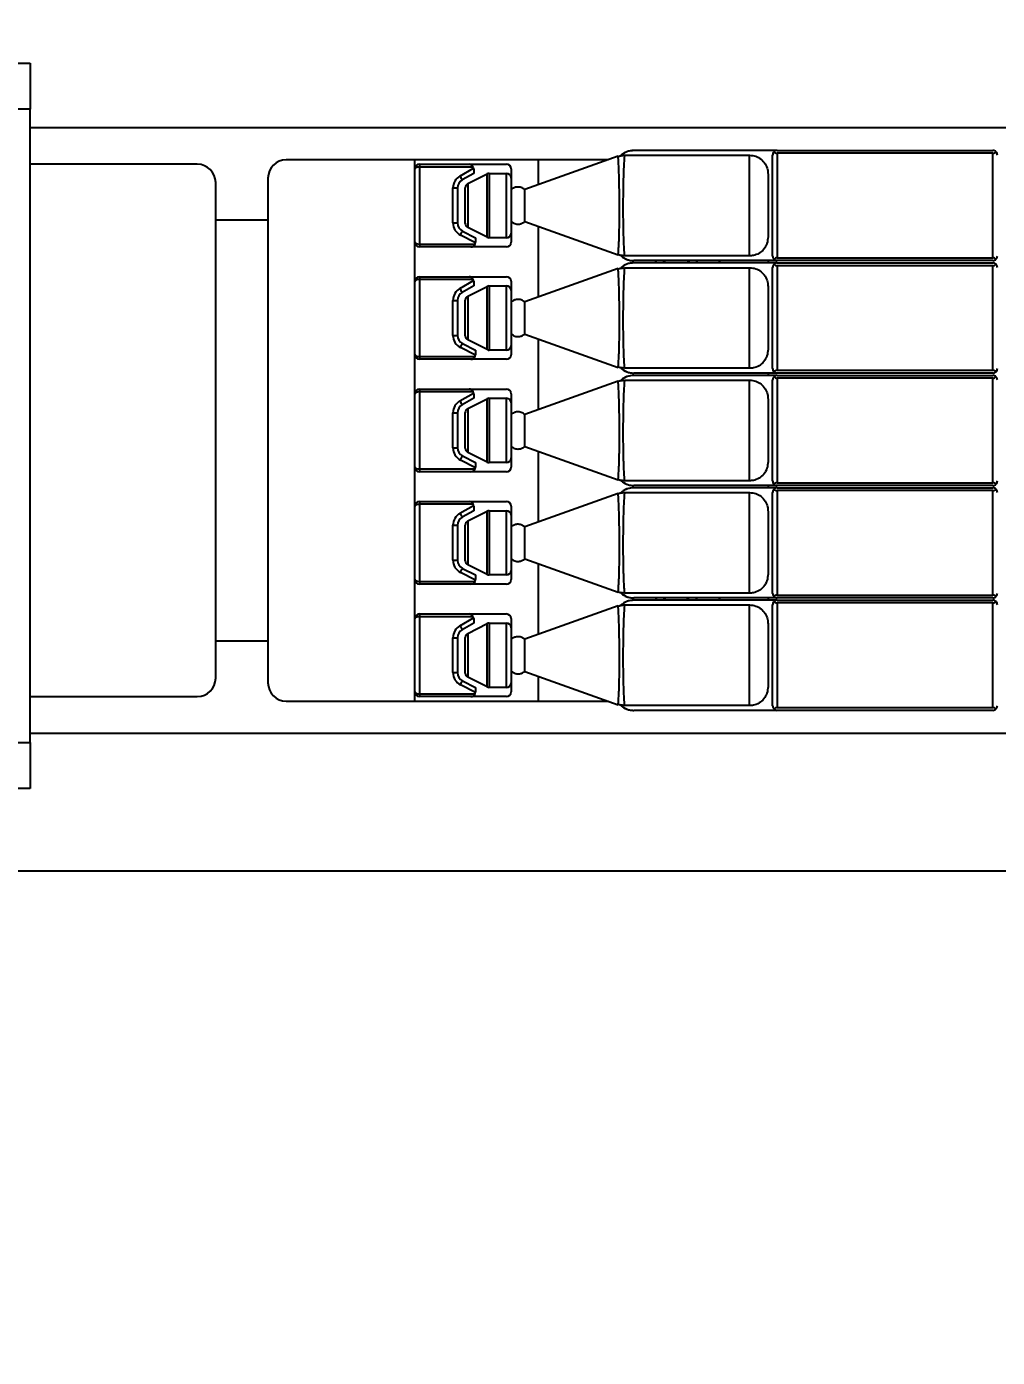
# Model space of a CAD drawing. Header units: millimetres. Extents: x 10 to 584, y 10 to 410.
# Drawn here: x 86.78 to 93.83, y 72.06 to 81.73 of the extents above; entities that cross this region are included whole.
import ezdxf

# ---------------------------------------------------------------- set-up
doc = ezdxf.new("R2010")
doc.units = ezdxf.units.MM
doc.layers.add('2', color=1, linetype='Continuous')
doc.styles.add('SLDTEXTSTYLE0', font='TXT', dxfattribs={"width": 0.7})
doc.dimstyles.new('SLDDIMSTYLE0', dxfattribs={"dimtxt": 3.5, "dimasz": 3.5, "dimexe": 0, "dimexo": 0.0625, "dimgap": 0.875, "dimtad": 1, "dimlfac": 15, "dimrnd": 1e-09, "dimzin": 12, "dimdsep": 46, "dimtxsty": 'SLDTEXTSTYLE0', "dimsah": 1, "dimcen": 0.09, "dimadec": 0, "dimazin": 3, "dimtfac": 1, "dimtofl": 0, "dimtmove": 0, "dimatfit": 3, "dimfxl": 0, "dimfrac": 2, "dimtolj": 1, "dimtzin": 12, "dimarcsym": 0})

# ---------------------------------------------------------------- blocks, each defined once
blk = doc.blocks.new('_D_5')
at = {"layer": '2', "color": 1}
for p, q in [((167.9352, 97.06), (43.5018, 97.06)), ((44.5018, 97.06), (44.5018, 62.3933)), ((167.5018, 62.3933), (43.5018, 62.3933))]:
    blk.add_line(p, q, dxfattribs=at)
for points in [[(44.5018, 97.06), (43.9634, 93.56), (45.0403, 93.56)], [(44.5018, 62.3933), (45.0403, 65.8933), (43.9634, 65.8933)]]:
    blk.add_solid(points, dxfattribs=at)
at = {"layer": '2', "color": 1, "insert": (39.9901, 75.3589), "char_height": 3.5, "attachment_point": 1, "rotation": 90, "style": 'SLDTEXTSTYLE0'}
blk.add_mtext('520', dxfattribs=at)

msp = doc.modelspace()

# ---------------------------------------------------------------- linework, layer by layer
at = {"color": 7, "linetype": 'Continuous', "lineweight": 25}
for p, q in [((86.4685, 81.45998), (86.80182, 81.45998)), ((86.80182, 81.45998), (86.80182, 81.12665)), ((86.80182, 81.12665), (86.4685, 81.12665)), ((86.80182, 76.52665), (86.80182, 81.12665)), ((86.80182, 80.99332), (101.46849, 80.99332)), ((92.22895, 80.82665), (91.18679, 80.82665)), ((92.22895, 80.82665), (93.79561, 80.82665)), ((88.01561, 80.72665), (86.80182, 80.72665)), ((89.59561, 80.75998), (88.66227, 80.75998)), ((89.59561, 76.82665), (89.59561, 80.75998)), ((90.49561, 80.75998), (89.59561, 80.75998)), ((89.62894, 80.72665), (89.62894, 80.70665)), ((89.62894, 80.72665), (89.99035, 80.72665)), ((89.99035, 80.72665), (90.26228, 80.72665)), ((91.07328, 80.78535), (90.3956, 80.54332)), ((90.49561, 80.57903), (90.49561, 80.75998)), ((91.00227, 80.75998), (90.49561, 80.75998)), ((91.07373, 80.78422), (91.11885, 80.79214)), ((91.07373, 80.78422), (91.0956, 80.79214)), ((91.0956, 80.79332), (91.0956, 80.79214)), ((91.11885, 80.79214), (92.02894, 80.79214)), ((92.1956, 80.05998), (92.1956, 80.79332)), ((93.79561, 80.80665), (92.22895, 80.80665)), ((92.22895, 80.80665), (92.22895, 80.04665)), ((93.79561, 80.04665), (93.79561, 80.80665)), ((88.52894, 80.62665), (88.52894, 76.95998)), ((89.62894, 80.70665), (89.62894, 80.14665)), ((90.0209, 80.70665), (89.62894, 80.70665)), ((89.92368, 80.64147), (90.02335, 80.69813)), ((90.0237, 80.65998), (89.94016, 80.61249)), ((89.98069, 80.58586), (90.1219, 80.65647)), ((90.0237, 80.69332), (90.02335, 80.69813)), ((90.0237, 80.69332), (90.0237, 80.65998)), ((90.1219, 80.19684), (90.1219, 80.65647)), ((90.13681, 80.65998), (90.13681, 80.19332)), ((90.13681, 80.65998), (90.26228, 80.65998)), ((90.26228, 80.19332), (90.26228, 80.65998)), ((90.29561, 80.69332), (90.29561, 80.62665)), ((90.29561, 80.62665), (90.29561, 80.22665)), ((88.14894, 76.99332), (88.14894, 80.59332)), ((89.8731, 80.30075), (89.8731, 80.55453)), ((89.8731, 80.55453), (89.90643, 80.55453)), ((89.90643, 80.55453), (89.90643, 80.30075)), ((89.96227, 80.29725), (89.96227, 80.55605)), ((89.98069, 80.58586), (89.98069, 80.26744)), ((88.14894, 80.32332), (88.52894, 80.32332)), ((89.8731, 80.30075), (89.90643, 80.30075)), ((89.94273, 80.24141), (90.03669, 80.19332)), ((90.1219, 80.19684), (89.98069, 80.26744)), ((90.3956, 80.30998), (91.07328, 80.06796)), ((90.49561, 79.76236), (90.49561, 80.27427)), ((89.62894, 80.14665), (90.03391, 80.14665)), ((89.62894, 80.14665), (89.62894, 80.12665)), ((90.03645, 80.15599), (89.92754, 80.21174)), ((90.03645, 80.15599), (90.03669, 80.15998)), ((90.03669, 80.19332), (90.03669, 80.15998)), ((90.26228, 80.19332), (90.13681, 80.19332)), ((90.29561, 80.22665), (90.29561, 80.15998)), ((90.00336, 80.12665), (89.62894, 80.12665)), ((90.26228, 80.12665), (90.00336, 80.12665)), ((91.11873, 80.06116), (91.07382, 80.06899)), ((91.0956, 80.06116), (91.07382, 80.06899)), ((92.02894, 80.06116), (91.11873, 80.06116)), ((92.22895, 80.04665), (93.79561, 80.04665)), ((91.07328, 79.96868), (90.3956, 79.72665)), ((91.07373, 79.96755), (91.11885, 79.97547)), ((91.07373, 79.96755), (91.0956, 79.97547)), ((91.0956, 79.97665), (91.0956, 79.97547)), ((91.11885, 79.97547), (92.02894, 79.97547)), ((91.17758, 80.02679), (91.18335, 80.00998)), ((92.22895, 80.02665), (91.18679, 80.02665)), ((92.22895, 80.00999), (91.18679, 80.00999)), ((91.34195, 80.02665), (91.35419, 80.00999)), ((91.39763, 80.02665), (91.41821, 80.00999)), ((91.57299, 80.00999), (91.59359, 80.02665)), ((91.63703, 80.00999), (91.64927, 80.02665)), ((91.80785, 80.00999), (91.81359, 80.02665)), ((92.16227, 80.02665), (92.16227, 80.00999)), ((92.1956, 79.24332), (92.1956, 79.97665)), ((93.79561, 80.02665), (92.22895, 80.02665)), ((92.22895, 80.00999), (93.79561, 80.00999)), ((92.22895, 79.98998), (92.22895, 79.22998)), ((93.79561, 79.98998), (92.22895, 79.98998)), ((93.79561, 79.22998), (93.79561, 79.98998)), ((89.62894, 79.90999), (89.62894, 79.88999)), ((89.62894, 79.90999), (89.99035, 79.90999)), ((90.0209, 79.88999), (89.62894, 79.88999)), ((89.62894, 79.88999), (89.62894, 79.32998)), ((89.92368, 79.8248), (90.02335, 79.88146)), ((89.99035, 79.90999), (90.26228, 79.90999)), ((90.0237, 79.87665), (90.02335, 79.88146)), ((90.0237, 79.87665), (90.0237, 79.84332)), ((90.29561, 79.87665), (90.29561, 79.80998)), ((90.0237, 79.84332), (89.94016, 79.79582)), ((89.98069, 79.7692), (90.1219, 79.8398)), ((89.98069, 79.7692), (89.98069, 79.45077)), ((90.1219, 79.38017), (90.1219, 79.8398)), ((90.13681, 79.84332), (90.13681, 79.37665)), ((90.13681, 79.84332), (90.26228, 79.84332)), ((90.26228, 79.37665), (90.26228, 79.84332)), ((90.29561, 79.80998), (90.29561, 79.40999)), ((89.8731, 79.48409), (89.8731, 79.73787)), ((89.8731, 79.73787), (89.90643, 79.73787)), ((89.90643, 79.73787), (89.90643, 79.48409)), ((89.96227, 79.48059), (89.96227, 79.73938)), ((89.8731, 79.48409), (89.90643, 79.48409)), ((90.3956, 79.49332), (91.07328, 79.25129)), ((90.03645, 79.33933), (89.92754, 79.39507)), ((89.94273, 79.42474), (90.03669, 79.37665)), ((90.1219, 79.38017), (89.98069, 79.45077)), ((90.03669, 79.37665), (90.03669, 79.34332)), ((90.26228, 79.37665), (90.13681, 79.37665)), ((90.29561, 79.40999), (90.29561, 79.34332)), ((90.49561, 78.9457), (90.49561, 79.4576)), ((89.62894, 79.32998), (90.03391, 79.32998)), ((89.62894, 79.32998), (89.62894, 79.30999)), ((90.00336, 79.30999), (89.62894, 79.30999)), ((90.26228, 79.30999), (90.00336, 79.30999)), ((90.03645, 79.33933), (90.03669, 79.34332)), ((91.11873, 79.24449), (91.07382, 79.25233)), ((91.0956, 79.24449), (91.07382, 79.25233)), ((92.02894, 79.24449), (91.11873, 79.24449)), ((92.22895, 79.20998), (91.18679, 79.20998)), ((92.22895, 79.19332), (91.18679, 79.19332)), ((92.16227, 79.20998), (92.16227, 79.19332)), ((92.22895, 79.22998), (93.79561, 79.22998)), ((93.79561, 79.20998), (92.22895, 79.20998)), ((92.22895, 79.19332), (93.79561, 79.19332)), ((92.22895, 79.17332), (92.22895, 78.41332)), ((93.79561, 79.17332), (92.22895, 79.17332)), ((93.79561, 78.41332), (93.79561, 79.17332)), ((89.62894, 79.09332), (89.62894, 79.07332)), ((89.62894, 79.09332), (89.99035, 79.09332)), ((89.99035, 79.09332), (90.26228, 79.09332)), ((91.07328, 79.15201), (90.3956, 78.90998)), ((91.07373, 79.15088), (91.11885, 79.15881)), ((91.07373, 79.15088), (91.0956, 79.15881)), ((91.0956, 79.15998), (91.0956, 79.15881)), ((91.11885, 79.15881), (92.02894, 79.15881)), ((92.1956, 78.42665), (92.1956, 79.15998)), ((90.0209, 79.07332), (89.62894, 79.07332)), ((89.62894, 79.07332), (89.62894, 78.51332)), ((89.92368, 79.00813), (90.02335, 79.0648)), ((90.0237, 79.02665), (89.94016, 78.97916)), ((89.98069, 78.95253), (90.1219, 79.02313)), ((90.0237, 79.05998), (90.02335, 79.0648)), ((90.0237, 79.05998), (90.0237, 79.02665)), ((90.1219, 78.5635), (90.1219, 79.02313)), ((90.13681, 79.02665), (90.13681, 78.55998)), ((90.13681, 79.02665), (90.26228, 79.02665)), ((90.26228, 78.55998), (90.26228, 79.02665)), ((90.29561, 79.05998), (90.29561, 78.99332)), ((90.29561, 78.99332), (90.29561, 78.59332)), ((89.8731, 78.66742), (89.8731, 78.9212)), ((89.8731, 78.9212), (89.90643, 78.9212)), ((89.90643, 78.9212), (89.90643, 78.66742)), ((89.96227, 78.66392), (89.96227, 78.92272)), ((89.98069, 78.95253), (89.98069, 78.6341)), ((89.8731, 78.66742), (89.90643, 78.66742)), ((89.94273, 78.60808), (90.03669, 78.55998)), ((90.1219, 78.5635), (89.98069, 78.6341)), ((90.29561, 78.59332), (90.29561, 78.52665)), ((90.3956, 78.67665), (91.07328, 78.43462)), ((90.49561, 78.12903), (90.49561, 78.64093)), ((89.62894, 78.51332), (90.03391, 78.51332)), ((89.62894, 78.51332), (89.62894, 78.49332)), ((90.03645, 78.52266), (89.92754, 78.5784)), ((90.03645, 78.52266), (90.03669, 78.52665)), ((90.03669, 78.55998), (90.03669, 78.52665)), ((90.26228, 78.55998), (90.13681, 78.55998)), ((90.00336, 78.49332), (89.62894, 78.49332)), ((90.26228, 78.49332), (90.00336, 78.49332)), ((91.11873, 78.42782), (91.07382, 78.43566)), ((91.0956, 78.42782), (91.07382, 78.43566)), ((92.02894, 78.42782), (91.11873, 78.42782)), ((92.22895, 78.41332), (93.79561, 78.41332)), ((91.07328, 78.33535), (90.3956, 78.09332)), ((91.07373, 78.33422), (91.11885, 78.34214)), ((91.07373, 78.33422), (91.0956, 78.34214)), ((91.0956, 78.34332), (91.0956, 78.34214)), ((91.11885, 78.34214), (92.02894, 78.34214)), ((92.22895, 78.39332), (91.18679, 78.39332)), ((92.22895, 78.37665), (91.18679, 78.37665)), ((92.16227, 78.39332), (92.16227, 78.37665)), ((92.1956, 77.60999), (92.1956, 78.34332)), ((93.79561, 78.39332), (92.22895, 78.39332)), ((92.22895, 78.37665), (93.79561, 78.37665)), ((93.79561, 78.35665), (92.22895, 78.35665)), ((92.22895, 78.35665), (92.22895, 77.59665)), ((93.79561, 77.59665), (93.79561, 78.35665)), ((89.62894, 78.27665), (89.62894, 78.25665)), ((89.62894, 78.27665), (89.99035, 78.27665)), ((90.0209, 78.25665), (89.62894, 78.25665)), ((89.62894, 78.25665), (89.62894, 77.69665)), ((89.92368, 78.19146), (90.02335, 78.24813)), ((90.0237, 78.20999), (89.94016, 78.16249)), ((89.98069, 78.13586), (90.1219, 78.20646)), ((89.99035, 78.27665), (90.26228, 78.27665)), ((90.0237, 78.24332), (90.02335, 78.24813)), ((90.0237, 78.24332), (90.0237, 78.20999)), ((90.1219, 77.74684), (90.1219, 78.20646)), ((90.13681, 78.20999), (90.13681, 77.74332)), ((90.13681, 78.20999), (90.26228, 78.20999)), ((90.26228, 77.74332), (90.26228, 78.20999)), ((90.29561, 78.24332), (90.29561, 78.17665)), ((89.98069, 78.13586), (89.98069, 77.81744)), ((90.29561, 78.17665), (90.29561, 77.77665)), ((89.8731, 77.85076), (89.8731, 78.10453)), ((89.8731, 78.10453), (89.90643, 78.10453)), ((89.90643, 78.10453), (89.90643, 77.85076)), ((89.96227, 77.84725), (89.96227, 78.10605)), ((89.8731, 77.85076), (89.90643, 77.85076)), ((90.1219, 77.74684), (89.98069, 77.81744)), ((90.3956, 77.85998), (91.07328, 77.61796)), ((90.49561, 77.31236), (90.49561, 77.82427)), ((90.03645, 77.706), (89.92754, 77.76173)), ((89.94273, 77.79141), (90.03669, 77.74332)), ((90.03669, 77.74332), (90.03669, 77.70999)), ((90.26228, 77.74332), (90.13681, 77.74332)), ((90.29561, 77.77665), (90.29561, 77.70999)), ((89.62894, 77.69665), (90.03391, 77.69665)), ((89.62894, 77.69665), (89.62894, 77.67665)), ((90.00336, 77.67665), (89.62894, 77.67665)), ((90.26228, 77.67665), (90.00336, 77.67665)), ((90.03645, 77.706), (90.03669, 77.70999)), ((91.11873, 77.61116), (91.07382, 77.619)), ((91.0956, 77.61116), (91.07382, 77.619)), ((91.09514, 77.52623), (91.09797, 77.52868)), ((92.02894, 77.61116), (91.11873, 77.61116)), ((92.22895, 77.57665), (91.18679, 77.57665)), ((92.22895, 77.55998), (91.18679, 77.55998)), ((91.41821, 77.57665), (91.39763, 77.55998)), ((91.59359, 77.55998), (91.57299, 77.57665)), ((92.16227, 77.57665), (92.16227, 77.55998)), ((92.22895, 77.59665), (93.79561, 77.59665)), ((93.79561, 77.57665), (92.22895, 77.57665)), ((92.22895, 77.55998), (93.79561, 77.55998)), ((93.79561, 77.53999), (92.22895, 77.53999)), ((92.22895, 77.53999), (92.22895, 76.77998)), ((93.79561, 76.77998), (93.79561, 77.53999)), ((89.62894, 77.45998), (89.62894, 77.43998)), ((89.62894, 77.45998), (89.99035, 77.45998)), ((90.0209, 77.43998), (89.62894, 77.43998)), ((89.62894, 77.43998), (89.62894, 76.87998)), ((89.92368, 77.3748), (90.02335, 77.43146)), ((89.99035, 77.45998), (90.26228, 77.45998)), ((90.0237, 77.42665), (90.02335, 77.43146)), ((91.07328, 77.51868), (90.3956, 77.27665)), ((91.07373, 77.51755), (91.11885, 77.52548)), ((91.07373, 77.51755), (91.0956, 77.52548)), ((91.0956, 77.52665), (91.0956, 77.52548)), ((91.11885, 77.52548), (92.02894, 77.52548)), ((92.1956, 76.79332), (92.1956, 77.52665)), ((90.0237, 77.39332), (89.94016, 77.34582)), ((89.98069, 77.3192), (90.1219, 77.3898)), ((90.0237, 77.42665), (90.0237, 77.39332)), ((90.1219, 76.93017), (90.1219, 77.3898)), ((90.13681, 77.39332), (90.13681, 76.92665)), ((90.13681, 77.39332), (90.26228, 77.39332)), ((90.26228, 76.92665), (90.26228, 77.39332)), ((90.29561, 77.42665), (90.29561, 77.35998)), ((90.29561, 77.35998), (90.29561, 76.95998)), ((88.52894, 77.26332), (88.14894, 77.26332)), ((89.8731, 77.03409), (89.8731, 77.28787)), ((89.8731, 77.28787), (89.90643, 77.28787)), ((89.90643, 77.28787), (89.90643, 77.03409)), ((89.96227, 77.03058), (89.96227, 77.28938)), ((89.98069, 77.3192), (89.98069, 77.00077)), ((89.8731, 77.03409), (89.90643, 77.03409)), ((89.94273, 76.97474), (90.03669, 76.92665)), ((90.1219, 76.93017), (89.98069, 77.00077)), ((90.29561, 76.95998), (90.29561, 76.89332)), ((90.3956, 77.04332), (91.07328, 76.80129)), ((90.49561, 76.82665), (90.49561, 77.0076)), ((86.80182, 76.85998), (88.01561, 76.85998)), ((89.62894, 76.87998), (90.03391, 76.87998)), ((89.62894, 76.87998), (89.62894, 76.85998)), ((90.00336, 76.85998), (89.62894, 76.85998)), ((90.03645, 76.88933), (89.92754, 76.94507)), ((90.26228, 76.85998), (90.00336, 76.85998)), ((90.03645, 76.88933), (90.03669, 76.89332)), ((90.03669, 76.92665), (90.03669, 76.89332)), ((90.26228, 76.92665), (90.13681, 76.92665)), ((88.66227, 76.82665), (89.59561, 76.82665)), ((89.59561, 76.82665), (90.49561, 76.82665)), ((90.49561, 76.82665), (91.00227, 76.82665)), ((91.11873, 76.79449), (91.07382, 76.80233)), ((91.0956, 76.79449), (91.07382, 76.80233)), ((92.02894, 76.79449), (91.11873, 76.79449)), ((92.22895, 76.75998), (91.18679, 76.75998)), ((92.22895, 76.77998), (93.79561, 76.77998)), ((93.79561, 76.75998), (92.22895, 76.75998)), ((86.80182, 76.59332), (101.46849, 76.59332)), ((86.4685, 76.52665), (86.80182, 76.52665)), ((86.80182, 76.52665), (86.80182, 76.19332)), ((86.80182, 76.19332), (86.4685, 76.19332)), ((83.00183, 75.59332), (105.26849, 75.59332))]:
    msp.add_line(p, q, dxfattribs=at)
at = {"color": 7, "linetype": 'Continuous', "lineweight": 25, "flags": 128}
for points in [[(89.92754, 80.21174), (89.93051, 80.21753), (89.93336, 80.22309), (89.93598, 80.22822), (89.93828, 80.23272), (89.94018, 80.23641), (89.94157, 80.23915), (89.94243, 80.24084), (89.94273, 80.24141)], [(89.92754, 79.39507), (89.93051, 79.40086), (89.93336, 79.40643), (89.93598, 79.41156), (89.93828, 79.41605), (89.94018, 79.41974), (89.94157, 79.42248), (89.94243, 79.42417), (89.94273, 79.42474)], [(89.92754, 78.5784), (89.93051, 78.58419), (89.93336, 78.58976), (89.93598, 78.59489), (89.93828, 78.59939), (89.94018, 78.60307), (89.94157, 78.60582), (89.94243, 78.6075), (89.94273, 78.60808)], [(89.92368, 78.19146), (89.92689, 78.18581), (89.92999, 78.18037), (89.93283, 78.17537), (89.93533, 78.17098), (89.93738, 78.16737), (89.9389, 78.16469), (89.93984, 78.16304), (89.94016, 78.16249)], [(89.92754, 77.76173), (89.93051, 77.76752), (89.93336, 77.77309), (89.93598, 77.77822), (89.93828, 77.78272), (89.94018, 77.78641), (89.94157, 77.78915), (89.94243, 77.79084), (89.94273, 77.79141)], [(91.18335, 77.57665), (91.18153, 77.57161), (91.17758, 77.55984)], [(91.35419, 77.57665), (91.34931, 77.57047), (91.34195, 77.55998)], [(91.64927, 77.55998), (91.64191, 77.57047), (91.63703, 77.57665)], [(91.81359, 77.55998), (91.8097, 77.57161), (91.80785, 77.57665)], [(89.92368, 77.3748), (89.92689, 77.36914), (89.92999, 77.36371), (89.93283, 77.3587), (89.93533, 77.35431), (89.93738, 77.3507), (89.9389, 77.34803), (89.93984, 77.34638), (89.94016, 77.34582)], [(89.92754, 76.94507), (89.93051, 76.95086), (89.93336, 76.95642), (89.93598, 76.96155), (89.93828, 76.96605), (89.94018, 76.96974), (89.94157, 76.97249), (89.94243, 76.97417), (89.94273, 76.97474)]]:
    msp.add_lwpolyline(points, dxfattribs=at)
at = {"color": 7, "linetype": 'Continuous', "lineweight": 25}
for centre, radius, start, end in [((91.1838, 80.69332), 0.13333, 90, 131.67998), ((92.22894, 80.79332), 0.03333, 135.572996, 180), ((92.22894, 80.79332), 0.03333, 90, 135.572996), ((92.22894, 80.83998), 0.03333, 224.427004, 270), ((93.79561, 80.79332), 0.03333, 44.427004, 90), ((93.79561, 80.83998), 0.03333, 270, 315.572996), ((93.79561, 80.79332), 0.03333, 0, 44.427004), ((88.01561, 80.59332), 0.13333, 0, 90), ((88.66227, 80.62665), 0.13333, 90, 180), ((89.62894, 80.69332), 0.03333, 90, 180), ((89.99036, 80.69332), 0.03333, 23.578178, 90), ((90.26227, 80.69332), 0.03333, 0, 90), ((89.9731, 80.55453), 0.1, 119.620414, 180), ((89.27759, 80.25482), 0.75295, 28.361099, 30.898272), ((89.99036, 80.69332), 0.03333, 8.300777, 23.578178), ((90.13681, 80.62665), 0.03333, 90, 116.565051), ((90.26227, 80.62665), 0.03333, 0, 90), ((89.9731, 80.55453), 0.06667, 119.620414, 180), ((89.99561, 80.55605), 0.03333, 116.565051, 180), ((89.9731, 80.30075), 0.1, 180, 242.896104), ((89.9731, 80.30075), 0.06667, 180, 242.896104), ((89.99561, 80.29725), 0.03333, 180, 243.434949), ((89.62894, 80.15998), 0.03333, 180, 270), ((90.00336, 80.15998), 0.03333, 270, 336.421822), ((90.00336, 80.15998), 0.03333, 336.421822, 353.125965), ((90.13681, 80.22665), 0.03333, 243.434949, 270), ((90.26227, 80.22665), 0.03333, 270, 0), ((90.26227, 80.15998), 0.03333, 270, 0), ((91.1838, 80.15998), 0.13333, 228.273344, 270), ((92.22894, 80.05998), 0.03333, 180, 224.427004), ((92.22894, 80.01332), 0.03333, 90, 135.572996), ((93.79561, 80.01332), 0.03333, 44.427004, 90), ((93.79561, 80.05998), 0.03333, 315.572996, 0), ((91.1838, 79.87665), 0.13333, 90, 131.67998), ((92.22894, 79.97665), 0.03333, 135.572996, 180), ((92.22894, 80.05998), 0.03333, 224.427004, 270), ((92.22894, 79.97665), 0.03333, 90, 135.572996), ((92.22894, 80.02332), 0.03333, 224.427004, 270), ((93.79561, 80.05998), 0.03333, 270, 315.572996), ((93.79561, 79.97665), 0.03333, 44.427004, 90), ((93.79561, 80.02332), 0.03333, 270, 315.572996), ((93.79561, 79.97665), 0.03333, 0, 44.427004), ((89.62894, 79.87665), 0.03333, 90, 180), ((89.99036, 79.87665), 0.03333, 23.578178, 90), ((89.99036, 79.87665), 0.03333, 8.300777, 23.578178), ((90.26227, 79.87665), 0.03333, 0, 90), ((89.9731, 79.73787), 0.1, 119.620414, 180), ((89.9731, 79.73787), 0.06667, 119.620414, 180), ((65.42742, 65.87302), 28.19075, 29.595805, 29.663565), ((89.99561, 79.73938), 0.03333, 116.565051, 180), ((90.13681, 79.80998), 0.03333, 90, 116.565051), ((90.26227, 79.80998), 0.03333, 0, 90), ((89.9731, 79.48409), 0.1, 180, 242.896104), ((89.9731, 79.48409), 0.06667, 180, 242.896104), ((89.99561, 79.48059), 0.03333, 180, 243.434949), ((90.13681, 79.40998), 0.03333, 243.434949, 270), ((90.26227, 79.40998), 0.03333, 270, 0), ((89.62894, 79.34332), 0.03333, 180, 270), ((90.00336, 79.34332), 0.03333, 270, 336.421822), ((90.00336, 79.34332), 0.03333, 336.421822, 353.125965), ((90.26227, 79.34332), 0.03333, 270, 0), ((91.1838, 79.34332), 0.13333, 228.273344, 270), ((91.1838, 79.05998), 0.13333, 90, 131.67998), ((92.22894, 79.24332), 0.03333, 180, 224.427004), ((92.22894, 79.15998), 0.03333, 135.572996, 180), ((92.22894, 79.19665), 0.03333, 90, 135.572996), ((92.22894, 79.24332), 0.03333, 224.427004, 270), ((92.22894, 79.15998), 0.03333, 90, 135.572996), ((92.22894, 79.20665), 0.03333, 224.427004, 270), ((93.79561, 79.19665), 0.03333, 44.427004, 90), ((93.79561, 79.24332), 0.03333, 270, 315.572996), ((93.79561, 79.15998), 0.03333, 44.427004, 90), ((93.79561, 79.20665), 0.03333, 270, 315.572996), ((93.79561, 79.24332), 0.03333, 315.572996, 0), ((93.79561, 79.15998), 0.03333, 0, 44.427004), ((89.62894, 79.05998), 0.03333, 90, 180), ((89.99036, 79.05998), 0.03333, 23.578178, 90), ((90.26227, 79.05998), 0.03333, 0, 90), ((89.9731, 78.9212), 0.1, 119.620414, 180), ((89.9731, 78.9212), 0.06667, 119.620414, 180), ((76.93488, 71.60038), 14.95271, 29.569194, 29.69693), ((89.99036, 79.05998), 0.03333, 8.300777, 23.578178), ((90.13681, 78.99332), 0.03333, 90, 116.565051), ((90.26227, 78.99332), 0.03333, 0, 90), ((89.99561, 78.92272), 0.03333, 116.565051, 180), ((89.9731, 78.66742), 0.1, 180, 242.896104), ((89.9731, 78.66742), 0.06667, 180, 242.896104), ((89.99561, 78.66392), 0.03333, 180, 243.434949), ((90.26227, 78.59332), 0.03333, 270, 0), ((89.62894, 78.52665), 0.03333, 180, 270), ((90.00336, 78.52665), 0.03333, 270, 336.421822), ((90.00336, 78.52665), 0.03333, 336.421822, 353.125965), ((90.13681, 78.59332), 0.03333, 243.434949, 270), ((90.26227, 78.52665), 0.03333, 270, 0), ((91.1838, 78.52665), 0.13333, 228.273344, 270), ((92.22894, 78.42665), 0.03333, 180, 224.427004), ((92.22894, 78.37998), 0.03333, 90, 135.572996), ((92.22894, 78.42665), 0.03333, 224.427004, 270), ((93.79561, 78.37998), 0.03333, 44.427004, 90), ((93.79561, 78.42665), 0.03333, 270, 315.572996), ((93.79561, 78.42665), 0.03333, 315.572996, 0), ((91.1838, 78.24332), 0.13333, 90, 131.67998), ((92.22894, 78.34332), 0.03333, 135.572996, 180), ((92.22894, 78.34332), 0.03333, 90, 135.572996), ((92.22894, 78.38998), 0.03333, 224.427004, 270), ((93.79561, 78.34332), 0.03333, 44.427004, 90), ((93.79561, 78.38998), 0.03333, 270, 315.572996), ((93.79561, 78.34332), 0.03333, 0, 44.427004), ((89.62894, 78.24332), 0.03333, 90, 180), ((89.99036, 78.24332), 0.03333, 23.578178, 90), ((89.99036, 78.24332), 0.03333, 8.300777, 23.578178), ((90.13681, 78.17665), 0.03333, 90, 116.565051), ((90.26227, 78.24332), 0.03333, 0, 90), ((90.26227, 78.17665), 0.03333, 0, 90), ((89.9731, 78.10453), 0.1, 119.620414, 180), ((89.9731, 78.10453), 0.06667, 119.620414, 180), ((89.99561, 78.10605), 0.03333, 116.565051, 180), ((89.9731, 77.85075), 0.1, 180, 242.896104), ((89.9731, 77.85075), 0.06667, 180, 242.896104), ((89.99561, 77.84725), 0.03333, 180, 243.434949), ((90.13681, 77.77665), 0.03333, 243.434949, 270), ((90.26227, 77.77665), 0.03333, 270, 0), ((89.62894, 77.70998), 0.03333, 180, 270), ((90.00336, 77.70998), 0.03333, 270, 336.421822), ((90.00336, 77.70998), 0.03333, 336.421822, 353.125965), ((90.26227, 77.70998), 0.03333, 270, 0), ((91.1838, 77.70998), 0.13333, 228.273344, 270), ((91.1838, 77.42665), 0.13333, 90, 121.230109), ((92.22894, 77.60998), 0.03333, 180, 224.427004), ((92.22894, 77.52665), 0.03333, 135.572996, 180), ((92.22894, 77.56332), 0.03333, 90, 135.572996), ((92.22894, 77.60998), 0.03333, 224.427004, 270), ((92.22894, 77.52665), 0.03333, 90, 135.572996), ((92.22894, 77.57332), 0.03333, 224.427004, 270), ((93.79561, 77.56332), 0.03333, 44.427004, 90), ((93.79561, 77.60998), 0.03333, 270, 315.572996), ((93.79561, 77.52665), 0.03333, 44.427004, 90), ((93.79561, 77.57332), 0.03333, 270, 315.572996), ((93.79561, 77.60998), 0.03333, 315.572996, 0), ((93.79561, 77.52665), 0.03333, 0, 44.427004), ((89.62894, 77.42665), 0.03333, 90, 180), ((89.99036, 77.42665), 0.03333, 23.578178, 90), ((89.99036, 77.42665), 0.03333, 8.300777, 23.578178), ((90.26227, 77.42665), 0.03333, 0, 90), ((89.9731, 77.28787), 0.1, 119.620414, 180), ((89.9731, 77.28787), 0.06667, 119.620414, 180), ((90.13681, 77.35998), 0.03333, 90, 116.565051), ((90.26227, 77.35998), 0.03333, 0, 90), ((89.99561, 77.28938), 0.03333, 116.565051, 180), ((88.01561, 76.99332), 0.13333, 270, 0), ((88.66227, 76.95998), 0.13333, 180, 270), ((89.9731, 77.03409), 0.1, 180, 242.896104), ((89.9731, 77.03409), 0.06667, 180, 242.896104), ((89.99561, 77.03059), 0.03333, 180, 243.434949), ((90.26227, 76.95998), 0.03333, 270, 0), ((89.62894, 76.89332), 0.03333, 180, 270), ((90.00336, 76.89332), 0.03333, 270, 336.421822), ((90.00336, 76.89332), 0.03333, 336.421822, 353.125965), ((90.13681, 76.95998), 0.03333, 243.434949, 270), ((90.26227, 76.89332), 0.03333, 270, 0), ((91.1838, 76.89332), 0.13333, 228.273344, 270), ((92.22894, 76.79332), 0.03333, 180, 224.427004), ((92.22894, 76.74665), 0.03333, 90, 135.572996), ((92.22894, 76.79332), 0.03333, 224.427004, 270), ((93.79561, 76.74665), 0.03333, 44.427004, 90), ((93.79561, 76.79332), 0.03333, 270, 315.572996), ((93.79561, 76.79332), 0.03333, 315.572996, 0)]:
    msp.add_arc(centre, radius, start, end, dxfattribs=at)
for centre, start_param, end_param in [((89.62894, 80.69284), 1.5707963, 3.1415927), ((89.62894, 80.16046), 3.1415927, 4.712389), ((89.62894, 79.87618), 1.5707963, 3.1415927), ((89.62894, 79.34379), 3.1415927, 4.712389), ((89.62894, 79.05951), 1.5707963, 3.1415927), ((89.62894, 78.52712), 3.1415927, 4.712389), ((89.62894, 78.24284), 1.5707963, 3.1415927), ((89.62894, 77.71046), 3.1415927, 4.712389), ((89.62894, 77.42618), 1.5707963, 3.1415927), ((89.62894, 76.89379), 3.1415927, 4.712389)]:
    msp.add_ellipse(centre, major_axis=(0.03333, 0), ratio=0.4142136, start_param=start_param, end_param=end_param, dxfattribs=at)
for points, knots in [([(91.18679, 80.82665), (91.17135, 80.82519), (91.14045, 80.82228), (91.11072, 80.80525), (91.09734, 80.79365), (91.0956, 80.79214)], [0, 0, 0, 0, 0.4647402, 0.9301781, 1, 1, 1, 1]), ([(91.07382, 80.06899), (91.07398, 80.07091), (91.07443, 80.07637), (91.07657, 80.10457), (91.07977, 80.16795), (91.0826, 80.27866), (91.08352, 80.43259), (91.08208, 80.57062), (91.0792, 80.67888), (91.07658, 80.73793), (91.07429, 80.77406), (91.07392, 80.78076), (91.07373, 80.78422)], [0, 0, 0, 0, 0.0365571, 0.1040986, 0.1943706, 0.324574, 0.5003944, 0.6961339, 0.7708777, 0.8925046, 0.9444144, 1, 1, 1, 1]), ([(91.11885, 80.79214), (91.11885, 80.79207), (91.11886, 80.78974), (91.1179, 80.77922), (91.11532, 80.74056), (91.11238, 80.67959), (91.1094, 80.57066), (91.10793, 80.43253), (91.10885, 80.27858), (91.11175, 80.16742), (91.11521, 80.10222), (91.11784, 80.0702), (91.11848, 80.0637), (91.11873, 80.06116)], [0, 0, 0, 0, 0.00181633, 0.06235322, 0.11436764, 0.23395893, 0.30737892, 0.49988454, 0.67277089, 0.80054689, 0.88893274, 0.95648225, 1, 1, 1, 1]), ([(92.02894, 80.06116), (92.02894, 80.06417), (92.02894, 80.07139), (92.02894, 80.10668), (92.02894, 80.17576), (92.02894, 80.28653), (92.02894, 80.43601), (92.02894, 80.57293), (92.02894, 80.68278), (92.02894, 80.74352), (92.02894, 80.78091), (92.02894, 80.78825), (92.02894, 80.79214)], [0, 0, 0, 0, 0.0491469, 0.1178506, 0.2091873, 0.342168, 0.5001304, 0.6887344, 0.7777419, 0.8884973, 0.9407933, 1, 1, 1, 1]), ([(92.02894, 80.79214), (92.04384, 80.79068), (92.07363, 80.78775), (92.11332, 80.76489), (92.14338, 80.73123), (92.15993, 80.69251), (92.16157, 80.66626), (92.16227, 80.65496)], [0, 0, 0, 0, 0.209788, 0.41950797, 0.62951654, 0.8403788, 1, 1, 1, 1]), ([(92.16227, 80.65496), (92.16227, 80.65212), (92.16227, 80.63994), (92.16227, 80.60498), (92.16227, 80.53258), (92.16227, 80.43326), (92.16227, 80.32559), (92.16227, 80.25212), (92.16227, 80.21278), (92.16227, 80.20168), (92.16227, 80.19834)], [0, 0, 0, 0, 0.0328856, 0.1410066, 0.2483141, 0.499835, 0.7119973, 0.8735484, 0.9619974, 1, 1, 1, 1]), ([(90.3956, 80.54332), (90.38667, 80.549), (90.36973, 80.55978), (90.3415, 80.56296), (90.31639, 80.55667), (90.30279, 80.54793), (90.29561, 80.54332)], [0, 0, 0, 0, 0.2916387, 0.5526505, 0.7637866, 1, 1, 1, 1]), ([(90.3956, 80.30998), (90.3956, 80.31174), (90.3956, 80.31525), (90.3956, 80.34223), (90.3956, 80.38078), (90.3956, 80.42669), (90.3956, 80.47236), (90.3956, 80.51164), (90.3956, 80.53595), (90.3956, 80.54611), (90.3956, 80.54331), (90.3956, 80.5433)], [0, 0, 0, 0, 0.1249706, 0.2499383, 0.374917, 0.4998806, 0.6248549, 0.7498245, 0.8747922, 0.9997628, 1, 1, 1, 1]), ([(90.29561, 80.30998), (90.30469, 80.3043), (90.32184, 80.29357), (90.35015, 80.29033), (90.37516, 80.2966), (90.38855, 80.30537), (90.3956, 80.30998)], [0, 0, 0, 0, 0.2951462, 0.5571827, 0.766735, 1, 1, 1, 1]), ([(92.16227, 80.19834), (92.16086, 80.1824), (92.15803, 80.15048), (92.13397, 80.10859), (92.09888, 80.0782), (92.06184, 80.06317), (92.03794, 80.06171), (92.02894, 80.06116)], [0, 0, 0, 0, 0.2243151, 0.4492635, 0.6622309, 0.872782, 1, 1, 1, 1]), ([(91.0956, 80.06116), (91.10786, 80.05217), (91.13238, 80.0342), (91.16583, 80.02708), (91.18384, 80.02671), (91.18679, 80.02665)], [0, 0, 0, 0, 0.45546721, 0.91079561, 1, 1, 1, 1]), ([(91.07382, 79.25233), (91.07398, 79.25425), (91.07443, 79.25971), (91.07657, 79.28791), (91.07977, 79.35129), (91.0826, 79.46199), (91.08352, 79.61592), (91.08208, 79.75395), (91.0792, 79.86221), (91.07658, 79.92127), (91.07429, 79.95739), (91.07392, 79.96409), (91.07373, 79.96755)], [0, 0, 0, 0, 0.0365571, 0.1040986, 0.1943706, 0.324574, 0.5003944, 0.6961339, 0.7708777, 0.8925046, 0.9444144, 1, 1, 1, 1]), ([(91.18679, 80.00999), (91.17135, 80.00853), (91.14045, 80.00561), (91.11072, 79.98858), (91.09734, 79.97699), (91.0956, 79.97547)], [0, 0, 0, 0, 0.4647437, 0.9301786, 1, 1, 1, 1]), ([(91.11885, 79.97547), (91.11885, 79.97541), (91.11886, 79.97308), (91.1179, 79.96255), (91.11532, 79.9239), (91.11238, 79.86292), (91.1094, 79.754), (91.10793, 79.61587), (91.10885, 79.46191), (91.11175, 79.35075), (91.11521, 79.28555), (91.11784, 79.25353), (91.11848, 79.24704), (91.11873, 79.24449)], [0, 0, 0, 0, 0.00181633, 0.06235322, 0.11436764, 0.23395893, 0.30737892, 0.49988454, 0.67277089, 0.80054689, 0.88893274, 0.95648225, 1, 1, 1, 1]), ([(92.02894, 79.24449), (92.02894, 79.2475), (92.02894, 79.25472), (92.02894, 79.29002), (92.02894, 79.3591), (92.02894, 79.46986), (92.02894, 79.61935), (92.02894, 79.75627), (92.02894, 79.86611), (92.02894, 79.92685), (92.02894, 79.96424), (92.02894, 79.97158), (92.02894, 79.97547)], [0, 0, 0, 0, 0.0491469, 0.1178505, 0.2091871, 0.3421676, 0.5001299, 0.6887337, 0.7777411, 0.8884964, 0.9407945, 1, 1, 1, 1]), ([(92.02894, 79.97547), (92.04384, 79.97401), (92.07363, 79.97108), (92.11332, 79.94822), (92.14338, 79.91456), (92.15993, 79.87584), (92.16157, 79.8496), (92.16227, 79.83829)], [0, 0, 0, 0, 0.209788, 0.41950797, 0.62951654, 0.8403788, 1, 1, 1, 1]), ([(92.16227, 79.83829), (92.16227, 79.83545), (92.16227, 79.82327), (92.16227, 79.78832), (92.16227, 79.71591), (92.16227, 79.61659), (92.16227, 79.50893), (92.16227, 79.43546), (92.16227, 79.39611), (92.16227, 79.38501), (92.16227, 79.38168)], [0, 0, 0, 0, 0.0328856, 0.1410066, 0.2483141, 0.499835, 0.7119973, 0.8735484, 0.9619974, 1, 1, 1, 1]), ([(90.3956, 79.72665), (90.38667, 79.73234), (90.36973, 79.74312), (90.3415, 79.74629), (90.31639, 79.74), (90.30279, 79.73126), (90.29561, 79.72665)], [0, 0, 0, 0, 0.2916387, 0.5526505, 0.7637866, 1, 1, 1, 1]), ([(90.3956, 79.49332), (90.3956, 79.49507), (90.3956, 79.49858), (90.3956, 79.52556), (90.3956, 79.56411), (90.3956, 79.61002), (90.3956, 79.6557), (90.3956, 79.69497), (90.3956, 79.71928), (90.3956, 79.72944), (90.3956, 79.72664), (90.3956, 79.72663)], [0, 0, 0, 0, 0.1249709, 0.2499451, 0.3749151, 0.4998791, 0.6248538, 0.7498237, 0.8747918, 0.9997628, 1, 1, 1, 1]), ([(90.29561, 79.49332), (90.30469, 79.48763), (90.32184, 79.47691), (90.35015, 79.47366), (90.37516, 79.47993), (90.38855, 79.4887), (90.3956, 79.49332)], [0, 0, 0, 0, 0.2951462, 0.5571827, 0.766735, 1, 1, 1, 1]), ([(92.16227, 79.38168), (92.16086, 79.36574), (92.15803, 79.33381), (92.13397, 79.29193), (92.09888, 79.26154), (92.06184, 79.2465), (92.03794, 79.24504), (92.02894, 79.24449)], [0, 0, 0, 0, 0.2243151, 0.4492635, 0.6622309, 0.872782, 1, 1, 1, 1]), ([(91.0956, 79.24449), (91.10786, 79.2355), (91.13238, 79.21753), (91.16583, 79.21041), (91.18384, 79.21004), (91.18679, 79.20998)], [0, 0, 0, 0, 0.45546721, 0.91079561, 1, 1, 1, 1]), ([(91.18679, 79.19332), (91.17135, 79.19186), (91.14045, 79.18894), (91.11072, 79.17191), (91.09734, 79.16032), (91.0956, 79.15881)], [0, 0, 0, 0, 0.4647437, 0.9301786, 1, 1, 1, 1]), ([(91.07382, 78.43566), (91.07398, 78.43758), (91.07443, 78.44304), (91.07657, 78.47124), (91.07977, 78.53462), (91.0826, 78.64532), (91.08352, 78.79926), (91.08208, 78.93728), (91.0792, 79.04555), (91.07658, 79.1046), (91.07429, 79.14073), (91.07392, 79.14742), (91.07373, 79.15088)], [0, 0, 0, 0, 0.0365562, 0.1040978, 0.1943699, 0.3245734, 0.5003939, 0.6961336, 0.7708775, 0.8925045, 0.9444144, 1, 1, 1, 1]), ([(91.11885, 79.15881), (91.11885, 79.15874), (91.11886, 79.15641), (91.1179, 79.14588), (91.11532, 79.10723), (91.11238, 79.04625), (91.1094, 78.93733), (91.10793, 78.7992), (91.10885, 78.64525), (91.11175, 78.53409), (91.11521, 78.46888), (91.11784, 78.43686), (91.11848, 78.43037), (91.11873, 78.42782)], [0, 0, 0, 0, 0.0018163, 0.0623532, 0.1143676, 0.2339589, 0.3073789, 0.4998803, 0.6727709, 0.8005469, 0.8889327, 0.9564823, 1, 1, 1, 1]), ([(92.02894, 78.42782), (92.02894, 78.43084), (92.02894, 78.43806), (92.02894, 78.47335), (92.02894, 78.54243), (92.02894, 78.6532), (92.02894, 78.80268), (92.02894, 78.9396), (92.02894, 79.04944), (92.02894, 79.11019), (92.02894, 79.14758), (92.02894, 79.15491), (92.02894, 79.15881)], [0, 0, 0, 0, 0.04914795, 0.11785164, 0.20918521, 0.34216591, 0.50012834, 0.68873232, 0.77773982, 0.88849844, 0.94079445, 1, 1, 1, 1]), ([(92.02894, 79.15881), (92.04384, 79.15734), (92.07363, 79.15442), (92.11332, 79.13155), (92.14338, 79.0979), (92.15993, 79.05917), (92.16157, 79.03293), (92.16227, 79.02162)], [0, 0, 0, 0, 0.209788, 0.41950797, 0.62951654, 0.8403788, 1, 1, 1, 1]), ([(92.16227, 79.02162), (92.16227, 79.01878), (92.16227, 79.00661), (92.16227, 78.97165), (92.16227, 78.89925), (92.16227, 78.79992), (92.16227, 78.69226), (92.16227, 78.61879), (92.16227, 78.57945), (92.16227, 78.56835), (92.16227, 78.56501)], [0, 0, 0, 0, 0.0328815, 0.1410082, 0.2483156, 0.4998362, 0.7119906, 0.8735485, 0.9619975, 1, 1, 1, 1]), ([(90.3956, 78.90998), (90.38667, 78.91567), (90.36973, 78.92645), (90.3415, 78.92963), (90.31639, 78.92333), (90.30279, 78.9146), (90.29561, 78.90998)], [0, 0, 0, 0, 0.2916387, 0.5526505, 0.7637866, 1, 1, 1, 1]), ([(90.3956, 78.67665), (90.3956, 78.6784), (90.3956, 78.68191), (90.3956, 78.7089), (90.3956, 78.74744), (90.3956, 78.79336), (90.3956, 78.83903), (90.3956, 78.87831), (90.3956, 78.90262), (90.3956, 78.91277), (90.3956, 78.90997), (90.3956, 78.90997)], [0, 0, 0, 0, 0.1249705, 0.2499441, 0.3749136, 0.4998771, 0.6248513, 0.7498208, 0.8747945, 0.9997628, 1, 1, 1, 1]), ([(90.29561, 78.67665), (90.30469, 78.67097), (90.32184, 78.66024), (90.35015, 78.657), (90.37516, 78.66327), (90.38855, 78.67203), (90.3956, 78.67665)], [0, 0, 0, 0, 0.2951462, 0.5571827, 0.766735, 1, 1, 1, 1]), ([(92.16227, 78.56501), (92.16086, 78.54907), (92.15803, 78.51715), (92.13397, 78.47526), (92.09888, 78.44487), (92.06184, 78.42983), (92.03794, 78.42837), (92.02894, 78.42782)], [0, 0, 0, 0, 0.2243151, 0.4492635, 0.6622309, 0.872782, 1, 1, 1, 1]), ([(91.0956, 78.42782), (91.10786, 78.41884), (91.13238, 78.40086), (91.16583, 78.39374), (91.18384, 78.39338), (91.18679, 78.39332)], [0, 0, 0, 0, 0.45546721, 0.91079561, 1, 1, 1, 1]), ([(91.07382, 77.619), (91.07398, 77.62091), (91.07443, 77.62637), (91.07657, 77.65457), (91.07977, 77.71795), (91.0826, 77.82866), (91.08352, 77.98259), (91.08208, 78.12061), (91.0792, 78.22888), (91.07658, 78.28793), (91.07429, 78.32406), (91.07392, 78.33075), (91.07373, 78.33422)], [0, 0, 0, 0, 0.0365562, 0.1040978, 0.1943699, 0.3245734, 0.5003939, 0.6961336, 0.7708775, 0.8925045, 0.9444144, 1, 1, 1, 1]), ([(91.18679, 78.37665), (91.17135, 78.37519), (91.14045, 78.37227), (91.11072, 78.35524), (91.09734, 78.34365), (91.0956, 78.34214)], [0, 0, 0, 0, 0.4647437, 0.9301786, 1, 1, 1, 1]), ([(91.11885, 78.34214), (91.11885, 78.34207), (91.11886, 78.33974), (91.1179, 78.32922), (91.11532, 78.29057), (91.11238, 78.22959), (91.1094, 78.12066), (91.10793, 77.98253), (91.10885, 77.82858), (91.11175, 77.71742), (91.11521, 77.65222), (91.11784, 77.62019), (91.11848, 77.6137), (91.11873, 77.61116)], [0, 0, 0, 0, 0.0018163, 0.0623532, 0.1143654, 0.2339599, 0.3073799, 0.4998813, 0.6727719, 0.8005479, 0.8889337, 0.9564832, 1, 1, 1, 1]), ([(92.02894, 77.61116), (92.02894, 77.61417), (92.02894, 77.62139), (92.02894, 77.65669), (92.02894, 77.72576), (92.02894, 77.83653), (92.02894, 77.98601), (92.02894, 78.12293), (92.02894, 78.23278), (92.02894, 78.29353), (92.02894, 78.33091), (92.02894, 78.33825), (92.02894, 78.34214)], [0, 0, 0, 0, 0.04914696, 0.11785072, 0.20918439, 0.34216522, 0.50012782, 0.688732, 0.77773959, 0.88849832, 0.94079438, 1, 1, 1, 1]), ([(92.02894, 78.34214), (92.04384, 78.34068), (92.07363, 78.33775), (92.11332, 78.31489), (92.14338, 78.28123), (92.15993, 78.2425), (92.16157, 78.21626), (92.16227, 78.20495)], [0, 0, 0, 0, 0.209788, 0.41950797, 0.62951654, 0.8403788, 1, 1, 1, 1]), ([(92.16227, 78.20495), (92.16227, 78.20212), (92.16227, 78.18994), (92.16227, 78.15498), (92.16227, 78.08258), (92.16227, 77.98326), (92.16227, 77.87559), (92.16227, 77.80213), (92.16227, 77.76278), (92.16227, 77.75168), (92.16227, 77.74834)], [0, 0, 0, 0, 0.0328815, 0.1410084, 0.2483159, 0.4998368, 0.7119915, 0.8735426, 0.9619974, 1, 1, 1, 1]), ([(90.3956, 78.09332), (90.38666, 78.09901), (90.36973, 78.10978), (90.3415, 78.11296), (90.31639, 78.10667), (90.30279, 78.09793), (90.29561, 78.09332)], [0, 0, 0, 0, 0.2916291, 0.5526476, 0.7637805, 1, 1, 1, 1]), ([(90.3956, 77.85998), (90.3956, 77.86174), (90.3956, 77.86524), (90.3956, 77.89223), (90.3956, 77.93078), (90.3956, 77.9767), (90.3956, 78.02234), (90.3956, 78.06172), (90.3956, 78.08565), (90.3956, 78.09677), (90.3956, 78.09331), (90.3956, 78.0933)], [0, 0, 0, 0, 0.1249699, 0.249943, 0.374912, 0.4998749, 0.6248486, 0.7498175, 0.8747906, 0.9997605, 1, 1, 1, 1]), ([(90.29561, 77.85998), (90.30469, 77.8543), (90.32184, 77.84357), (90.35015, 77.84033), (90.37516, 77.8466), (90.38855, 77.85537), (90.3956, 77.85998)], [0, 0, 0, 0, 0.2951462, 0.5571827, 0.766735, 1, 1, 1, 1]), ([(92.16227, 77.74834), (92.16086, 77.73241), (92.15803, 77.70048), (92.13397, 77.65859), (92.09888, 77.6282), (92.06184, 77.61316), (92.03794, 77.61171), (92.02894, 77.61116)], [0, 0, 0, 0, 0.2242975, 0.4492632, 0.6622314, 0.8727834, 1, 1, 1, 1]), ([(91.0956, 77.61116), (91.10786, 77.60217), (91.13238, 77.58419), (91.16583, 77.57708), (91.18384, 77.57671), (91.18679, 77.57665)], [0, 0, 0, 0, 0.4554788, 0.9107975, 1, 1, 1, 1]), ([(91.18679, 77.55998), (91.17135, 77.55853), (91.14045, 77.55561), (91.11072, 77.53857), (91.09734, 77.52699), (91.0956, 77.52548)], [0, 0, 0, 0, 0.4647558, 0.9302027, 1, 1, 1, 1]), ([(91.07382, 76.80233), (91.07398, 76.80425), (91.07443, 76.8097), (91.07657, 76.83791), (91.07977, 76.90129), (91.0826, 77.01199), (91.08352, 77.16592), (91.08208, 77.30395), (91.0792, 77.41221), (91.07658, 77.47127), (91.07429, 77.50739), (91.07392, 77.51409), (91.07373, 77.51755)], [0, 0, 0, 0, 0.0365562, 0.1040977, 0.1943729, 0.3245725, 0.500393, 0.6961326, 0.7708764, 0.8925034, 0.9444133, 1, 1, 1, 1]), ([(91.11885, 77.52548), (91.11885, 77.52541), (91.11886, 77.52308), (91.1179, 77.51255), (91.11532, 77.4739), (91.11238, 77.41292), (91.1094, 77.304), (91.10793, 77.16587), (91.10885, 77.01191), (91.11175, 76.90075), (91.11521, 76.83555), (91.11784, 76.80353), (91.11848, 76.79704), (91.11873, 76.79449)], [0, 0, 0, 0, 0.0018163, 0.0623543, 0.1143665, 0.2339608, 0.3073807, 0.4998819, 0.6727723, 0.8005481, 0.8889339, 0.9564833, 1, 1, 1, 1]), ([(92.02894, 76.79449), (92.02894, 76.7975), (92.02894, 76.80472), (92.02894, 76.84002), (92.02894, 76.9091), (92.02894, 77.01986), (92.02894, 77.16935), (92.02894, 77.30627), (92.02894, 77.41611), (92.02894, 77.47686), (92.02894, 77.51424), (92.02894, 77.52158), (92.02894, 77.52548)], [0, 0, 0, 0, 0.0491469, 0.1178506, 0.2091841, 0.3421648, 0.5001314, 0.6887312, 0.7777387, 0.8884973, 0.9407933, 1, 1, 1, 1]), ([(92.02894, 77.52548), (92.04384, 77.52401), (92.07363, 77.52108), (92.11332, 77.49822), (92.14338, 77.46456), (92.15993, 77.42584), (92.16157, 77.3996), (92.16227, 77.38829)], [0, 0, 0, 0, 0.2097944, 0.4195176, 0.6295294, 0.8403949, 1, 1, 1, 1]), ([(92.16227, 77.38829), (92.16227, 77.38545), (92.16227, 77.37328), (92.16227, 77.33831), (92.16227, 77.26592), (92.16227, 77.16659), (92.16227, 77.05893), (92.16227, 76.98546), (92.16227, 76.94611), (92.16227, 76.93501), (92.16227, 76.93168)], [0, 0, 0, 0, 0.0328856, 0.1410124, 0.2483129, 0.4998336, 0.7119959, 0.8735468, 0.9620016, 1, 1, 1, 1]), ([(90.3956, 77.27665), (90.38666, 77.28234), (90.36973, 77.29311), (90.3415, 77.29629), (90.31639, 77.29), (90.30279, 77.28127), (90.29561, 77.27665)], [0, 0, 0, 0, 0.2916291, 0.5526476, 0.7637805, 1, 1, 1, 1]), ([(90.3956, 77.04332), (90.3956, 77.04507), (90.3956, 77.04858), (90.3956, 77.07556), (90.3956, 77.11411), (90.3956, 77.16003), (90.3956, 77.20567), (90.3956, 77.24506), (90.3956, 77.26898), (90.3956, 77.28011), (90.3956, 77.27664), (90.3956, 77.27663)], [0, 0, 0, 0, 0.1249699, 0.249943, 0.374912, 0.4998856, 0.6248486, 0.7498175, 0.8747906, 0.9997605, 1, 1, 1, 1]), ([(90.29561, 77.04332), (90.30469, 77.03763), (90.32184, 77.02691), (90.35015, 77.02366), (90.37515, 77.02994), (90.38855, 77.0387), (90.3956, 77.04332)], [0, 0, 0, 0, 0.295149, 0.5571879, 0.7667512, 1, 1, 1, 1]), ([(92.16227, 76.93168), (92.16086, 76.91574), (92.15803, 76.88382), (92.13397, 76.84192), (92.09887, 76.81154), (92.06184, 76.7965), (92.03794, 76.79504), (92.02894, 76.79449)], [0, 0, 0, 0, 0.2243131, 0.4492758, 0.662229, 0.8727851, 1, 1, 1, 1]), ([(91.0956, 76.79449), (91.10786, 76.7855), (91.13238, 76.76752), (91.16584, 76.76042), (91.18384, 76.76004), (91.18679, 76.75998)], [0, 0, 0, 0, 0.4554823, 0.9107956, 1, 1, 1, 1])]:
    msp.add_open_spline(points, degree=3, knots=knots, dxfattribs=at)

# ---------------------------------------------------------------- dimensions: what is measured, and where the dimension line sits
at = {"layer": '2', "color": 1}
dim = msp.add_linear_dim(base=(44.50183, 62.39332), p1=(168.93516, 97.05998), p2=(168.50183, 62.39332), angle=90, dimstyle='SLDDIMSTYLE0', dxfattribs=at)
dim.commit()
dim.dimension.update_dxf_attribs({"geometry": '_D_5', "text_midpoint": (44.50183, 79.72665), "dimtype": 160})

doc.saveas('drawing.dxf')
